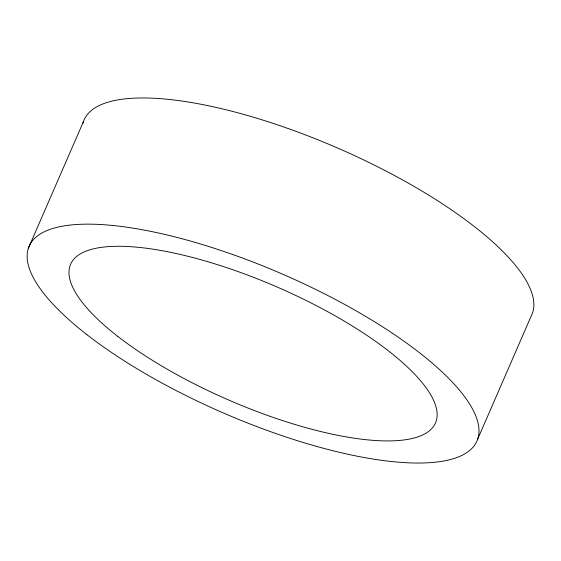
<?xml version="1.0" encoding="UTF-8"?>
<svg xmlns="http://www.w3.org/2000/svg" width="561" height="561" viewBox="0 0 561 561"><rect width="100%" height="100%" fill="white"/><g stroke="black" fill="none" stroke-linecap="round" stroke-linejoin="round"><path stroke-width="0.84" d="M28.422 248.144L83.287 121.947M477.713 439.053L532.578 312.856A244.161 75.447 23.5 0 0 329.644 144.626A244.161 75.447 23.5 0 0 82.846 123.448M117.663 336.305A198.952 61.479 23.5 0 0 428.772 431.297A198.952 61.479 23.5 0 0 212.759 263.2A198.952 61.479 23.5 0 0 117.663 336.305M86.885 334.644A244.161 75.447 23.5 0 0 468.708 451.226A244.161 75.447 23.5 0 0 203.601 244.926A244.161 75.447 23.5 0 0 86.885 334.644"/></g></svg>
